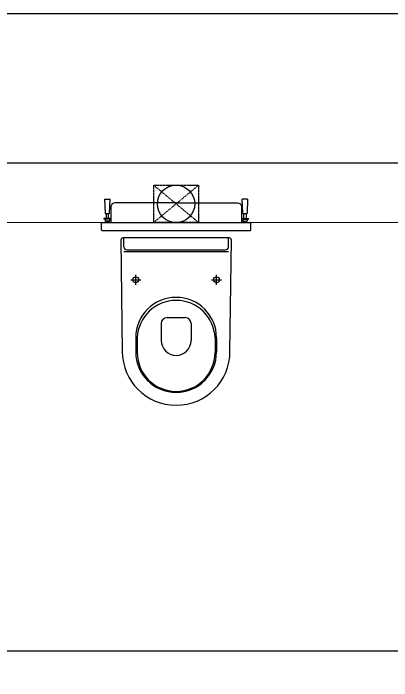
# Model space of a CAD drawing. Header units: millimetres. Extents: x 694231 to 734331, y 4486031 to 4541543.
# Drawn here: x 731411.6 to 731538.1, y 4489962.9 to 4490186.2 of the extents above; entities that cross this region are included whole.
import ezdxf

# ---------------------------------------------------------------- set-up
doc = ezdxf.new("R2010")
doc.units = ezdxf.units.MM
doc.set_wipeout_variables(frame=1)
doc.linetypes.add('CENTER2', pattern=[1.125, 0.75, -0.125, 0.125, -0.125])
doc.linetypes.add('HIDDEN', pattern=[0.375, 0.25, -0.125])
for name, color, linetype, lineweight in [('BLOK-VİTAKS', 7, 'Continuous', 0), ('DBM_fin_wall_solid', 111, 'Continuous', 25), ('DBM_w_sld', 111, 'Continuous', 20)]:
    doc.layers.add(name, color=color, linetype=linetype, lineweight=lineweight)
for name, color, linetype in [('Deko_Semboller01', 53, 'Continuous'), ('Deko_Vitrifiye', 135, 'Continuous'), ('VITR', 135, 'Continuous')]:
    doc.layers.add(name, color=color, linetype=linetype)

# ---------------------------------------------------------------- blocks, each defined once
blk = doc.blocks.new('Klozet-gomme')
at = {"layer": 'Deko_Semboller01', "linetype": 'HIDDEN', "ltscale": 0.25}
blk.add_lwpolyline([(17.66, -7.5), (5.16, -7.5), (5.16, 7.5), (17.66, 7.5)], close=True, dxfattribs=at)
for points in [[(17.66, -7.5), (5.16, 7.5)], [(5.16, -7.5), (17.66, 7.5)]]:
    blk.add_lwpolyline(points, dxfattribs=at)
at = {"layer": 'Deko_Semboller01', "ltscale": 0.25}
blk.add_circle((11.41, 0.01), 6.25, dxfattribs=at)
at = {"layer": 'Deko_Vitrifiye', "color": 8}
for p, q in [((-4.5, 17.5), (-4.5, -17.5)), ((-33.4, 13), (-38.35, 13)), ((-28.68, 5), (-34.29, 5)), ((-26.68, 3), (-26.68, -3)), ((-28.68, -5), (-34.29, -5)), ((-33.4, -13), (-38.35, -13))]:
    blk.add_line(p, q, dxfattribs=at)
at = {"layer": 'Deko_Vitrifiye'}
for p, q in [((-4, 16.5), (-4, -16.5)), ((-3, 17.5), (0, 17.5)), ((-33.4, 13.5), (-38.15, 13.5)), ((-33.4, -13.5), (-38.15, -13.5)), ((-3, -17.5), (0, -17.5))]:
    blk.add_line(p, q, dxfattribs=at)
at = {"layer": 'Deko_Vitrifiye', "color": 8, "linetype": 'CENTER2', "ltscale": 30}
for p, q in [((-15.7, 13.5), (-12.3, 13.5)), ((-14, 15.2), (-14, 11.8)), ((-14, -11.8), (-14, -15.2)), ((-15.7, -13.5), (-12.3, -13.5))]:
    blk.add_line(p, q, dxfattribs=at)
at = {"layer": 'Deko_Vitrifiye'}
blk.add_lwpolyline([(0, 17.79, 0.416831), (-0.71, 18.49), (-38, 18, 1), (-38, -18), (-0.71, -18.49, 0.416831), (0, -17.79)], format="xyb", close=True, dxfattribs=at)
at = {"layer": 'Deko_Vitrifiye', "color": 8}
for centre in [(-14, 13.5), (-14, -13.5)]:
    blk.add_circle(centre, 1, dxfattribs=at)
at = {"layer": 'Deko_Vitrifiye'}
for centre, radius, start, end in [((-3, 16.5), 1, 90, 180), ((-38.15, 0), 13.5, 90, 270), ((-33.4, 0), 13.5, 270, 90), ((-3, -16.5), 1, 180, 270)]:
    blk.add_arc(centre, radius, start, end, dxfattribs=at)
at = {"layer": 'Deko_Vitrifiye', "color": 8}
for centre, radius, start, end in [((-38.35, 0), 13, 90, 270), ((-33.91, 0), 13.01, 272.2466, 87.7534), ((-34.29, 0), 5, 90, 180), ((-28.68, 3), 2, 0, 90), ((-34.29, 0), 5, 180, 270), ((-28.68, -3), 2, 270, 0)]:
    blk.add_arc(centre, radius, start, end, dxfattribs=at)
at = {"layer": 'VITR', "ltscale": 0.5}
for p, q in [((2.5, 24.8), (2.5, -24.8)), ((2.7, 25), (4.97, 25)), ((5.16, 24.8), (5.16, -24.8)), ((5.3, 23.8), (5.15, 23.8)), ((5.3, 23.8), (5.3, 22.2)), ((5.65, 23.4), (5.3, 23.4)), ((5.65, 22.68), (5.3, 22.68)), ((5.34, 22.6), (5.3, 22.6)), ((5.77, 23.75), (5.65, 23.63)), ((5.65, 22.37), (5.65, 23.63)), ((5.65, 22.37), (5.77, 22.25)), ((6.18, 23.75), (5.77, 23.75)), ((6.3, 23.63), (6.18, 23.75)), ((6.3, 22.37), (6.18, 22.25)), ((6.3, 21.95), (6.3, 24.2)), ((6.5, 24.2), (6.3, 24.2)), ((6.5, 21.95), (6.5, 24.2)), ((8.2, 23.4), (6.5, 23.4)), ((6.5, 22.6), (8.2, 22.6)), ((8.2, 23.7), (8.2, 22.3)), ((13, 23.92), (8.25, 23.75)), ((12.1, 23.88), (12.1, 23.89)), ((13, 23.92), (13, 22.08)), ((5.15, 22.2), (5.3, 22.2)), ((6.18, 22.25), (5.77, 22.25)), ((6.3, 21.95), (6.5, 21.95)), ((8.25, 22.25), (13, 22.08)), ((12.1, 22.12), (12.1, 22.11)), ((5.15, -22.2), (5.3, -22.2)), ((5.3, -23.8), (5.3, -22.2)), ((5.65, -22.37), (5.77, -22.25)), ((6.18, -22.25), (5.77, -22.25)), ((6.3, -22.37), (6.18, -22.25)), ((6.3, -21.95), (6.3, -24.2)), ((6.3, -21.95), (6.5, -21.95)), ((6.5, -21.95), (6.5, -24.2)), ((8.2, -22.3), (8.2, -23.7)), ((8.25, -22.25), (13, -22.08)), ((12.1, -22.12), (12.1, -22.11)), ((13, -23.92), (13, -22.08)), ((5.3, -23.8), (5.15, -23.8)), ((5.34, -22.6), (5.3, -22.6)), ((5.65, -22.68), (5.3, -22.68)), ((5.65, -23.4), (5.3, -23.4)), ((5.65, -22.37), (5.65, -23.63)), ((5.77, -23.75), (5.65, -23.63)), ((6.18, -23.75), (5.77, -23.75)), ((6.3, -23.63), (6.18, -23.75)), ((6.5, -24.2), (6.3, -24.2)), ((6.5, -22.6), (8.2, -22.6)), ((8.2, -23.4), (6.5, -23.4)), ((13, -23.92), (8.25, -23.75)), ((12.1, -23.88), (12.1, -23.89)), ((2.7, -25), (4.95, -25)), ((4.97, -25), (4.95, -25))]:
    blk.add_line(p, q, dxfattribs=at)
for points in [[(11.7, 0), (11.7, 20.5, 0.369831), (10.53, 21.86), (5.16, 21.81)], [(11.7, 0), (11.7, -20.5, -0.369831), (10.53, -21.86), (5.16, -21.86)]]:
    blk.add_lwpolyline(points, format="xyb", dxfattribs=at)
for centre, radius, start, end in [((2.7, 24.8), 0.2, 90.003, 179.997), ((2.68, 24.88), 0.117, 81.5654, 100.7271), ((4.96, 24.8), 0.2, 0, 87.0706), ((8.25, 23.7), 0.05, 92, 180), ((8.25, 22.3), 0.05, 180, 268), ((8.25, -22.3), 0.05, 92, 180), ((8.25, -23.7), 0.05, 180, 268), ((2.7, -24.8), 0.2, 180, 270), ((4.96, -24.8), 0.2, 272.9294, 0)]:
    blk.add_arc(centre, radius, start, end, dxfattribs=at)
blk = doc.blocks.new('Kloze11')
blk.add_wipeout([(46.75, 32.83), (46.46, 32.83), (46.22, 32.79), (45.96, 32.62), (45.84, 32.47), (45.76, 32.13), (45.76, 31.74), (45.93, 19.01), (46.08, 7.46), (46.25, -5.41), (46.4, -7.46), (46.69, -9.12), (47.06, -10.52), (47.55, -11.89), (48.45, -13.79), (49.42, -15.37), (50.69, -17.01), (52.47, -18.78), (54.4, -20.24), (56.4, -21.37), (58.4, -22.19), (60.43, -22.76), (62.61, -23.1), (64.96, -23.16), (67.64, -22.85), (69.73, -22.32), (71.91, -21.46), (73.87, -20.39), (76.14, -18.69), (77.37, -17.5), (78.25, -16.49), (79.41, -14.87), (80.4, -13.11), (81.21, -11.21), (81.87, -8.87), (82.19, -6.66), (82.29, -2.46), (82.36, 3.14), (82.51, 14.57), (82.74, 32.12), (82.73, 32.29), (82.66, 32.46), (82.54, 32.62), (82.43, 32.71), (82.25, 32.8), (82.04, 32.83)]).dxf.layer = 'VITR'
at = {"layer": 'VITR', "rotation": 90}
blk.add_blockref('Klozet-gomme', (64.25, 32.83), dxfattribs=at)

msp = doc.modelspace()

# ---------------------------------------------------------------- linework, layer by layer
at = {"layer": 'DBM_fin_wall_solid'}
msp.add_lwpolyline([(731285.56, 4490086.2), (731285.56, 4489972.9), (731655.23, 4489972.9)], dxfattribs=at)
at = {"layer": 'DBM_w_sld', "ltscale": 2}
for points in [[(730595.23, 4490136.2), (730595.23, 4489336.2), (731675.23, 4489336.2), (731675.23, 4490136.2), (730595.23, 4490136.2)], [(731635.23, 4490116.2), (731310.56, 4490116.2)]]:
    msp.add_lwpolyline(points, dxfattribs=at)

# ---------------------------------------------------------------- next in the draw order: block references
at = {"layer": 'BLOK-VİTAKS'}
msp.add_blockref('Kloze11', (731401.79, 4490078.2), dxfattribs=at)

# ---------------------------------------------------------------- next in the draw order: linework, layer by layer
at = {"layer": 'DBM_fin_wall_solid'}
for points in [[(730545.23, 4490186.2), (731725.23, 4490186.2), (731725.23, 4489286.2), (730545.23, 4489286.2)], [(730595.23, 4490136.2), (731675.23, 4490136.2), (731675.23, 4489336.2), (730595.23, 4489336.2)]]:
    msp.add_lwpolyline(points, close=True, dxfattribs=at)

doc.saveas('drawing.dxf')
